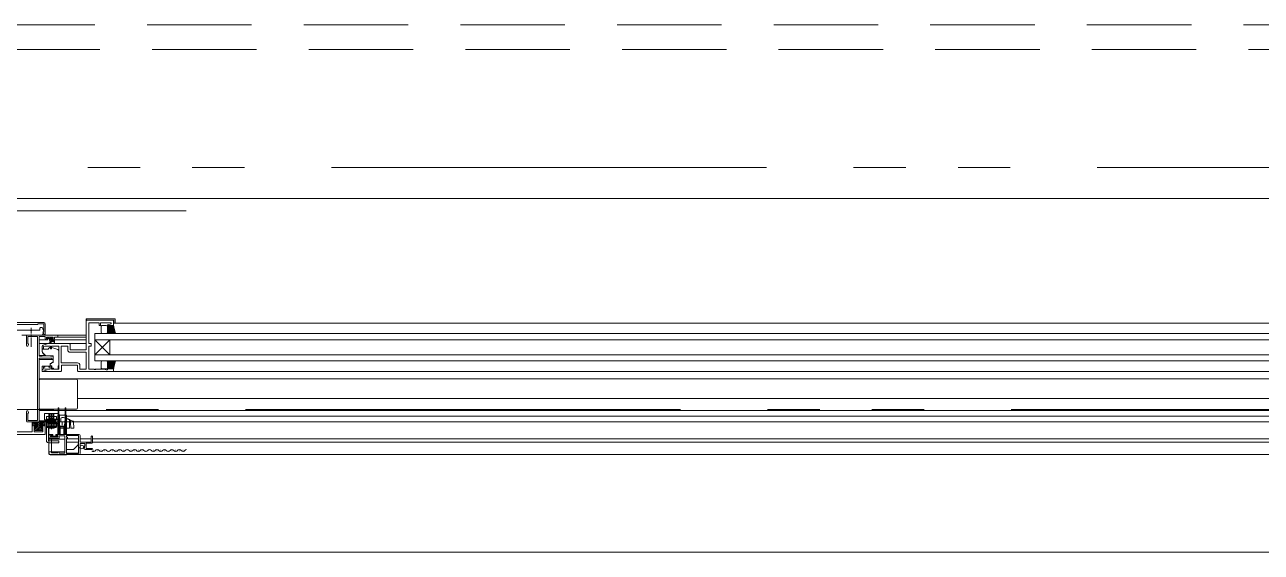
# Model space of a CAD drawing. Units: millimetres at full size. Extents: x -22551 to 92397, y -19340 to 14894.
# Drawn here: x -8630 to -7635, y -6091 to -5666 of the extents above; entities that cross this region are included whole.
import ezdxf

# ---------------------------------------------------------------- set-up
doc = ezdxf.new("R2010")
doc.units = ezdxf.units.MM
doc.header["$LTSCALE"] = 70
doc.linetypes.add('DASHED1', pattern=[1.8, 1.2, -0.6])
doc.linetypes.add('DOUBLE_CHAIN1', pattern=[8.8, 5, -1, 0.6, -0.6, 0.6, -1])
doc.layers.add('2-0_通芯', color=7, linetype='Continuous', lineweight=15)

# ---------------------------------------------------------------- blocks, each defined once
blk = doc.blocks.new('グループ部品-125')
at = {"layer": '2-0_通芯', "linetype": 'DASHED1'}
for p, q in [((-10547.39, -5665.7), (-6729.39, -5665.7)), ((-11173.39, -5685.7), (-6103.39, -5685.7))]:
    blk.add_line(p, q, dxfattribs=at)
at = {"layer": '2-0_通芯', "linetype": 'DOUBLE_CHAIN1'}
for p, q in [((-22551.09, -5780.7), (23861.61, -5780.7)), ((-21388.39, -5975.7), (23861.61, -5975.7))]:
    blk.add_line(p, q, dxfattribs=at)
at = {"layer": '2-0_通芯'}
for p, q in [((-11173.39, -5805.7), (-6103.39, -5805.7)), ((-8499.89, -5815.7), (-8724.39, -5815.7)), ((-8662.39, -5905.7), (-8614.39, -5905.7)), ((-8619.39, -5907.1), (-8657.39, -5907.1)), ((-8619.39, -5906.7), (-8619.39, -5907.1)), ((-8614.39, -5906.7), (-8619.39, -5906.7)), ((-8614.39, -5912.75), (-8614.39, -5906.7)), ((-8613.39, -5906.7), (-8613.39, -5915.2)), ((-8558.39, -5903.7), (-8580.59, -5903.7)), ((-8558.89, -5903.8), (-8579.89, -5903.8)), ((-8567.39, -5908), (-8564.39, -5908)), ((-8563.39, -5914.5), (-8563.39, -5908)), ((-8563.39, -5912.12), (-8559.27, -5908)), ((-8563.39, -5910.7), (-8560.69, -5908)), ((-8563.39, -5909.29), (-8562.1, -5908)), ((-8563.39, -5908), (-8558.39, -5908)), ((-8563.39, -5913.53), (-8558.29, -5908.43)), ((-8563.16, -5908), (-8556.96, -5914.2)), ((-8561.75, -5908), (-8557.38, -5912.37)), ((-8560.33, -5908), (-8557.81, -5910.53)), ((-8558.92, -5908), (-8558.23, -5908.69)), ((-8558.39, -5907.5), (-8558.39, -5904.3)), ((-7440.89, -5906), (-8558.39, -5906)), ((-8558.39, -5908), (-8556.89, -5914.5)), ((-8558.09, -5906), (-8558.09, -5904)), ((-8637.72, -5911.7), (-8625.26, -5911.7)), ((-8616.19, -5915.7), (-8632.29, -5915.7)), ((-8628.39, -5924.2), (-8628.39, -5916.2)), ((-8627.89, -5915.7), (-8580.59, -5915.7)), ((-8624.59, -5914.38), (-8624.59, -5909.82)), ((-8624.59, -5916.58), (-8624.59, -5915.38)), ((-8624.59, -5925.22), (-8624.59, -5917.58)), ((-8623.92, -5911.7), (-8617.99, -5911.7)), ((-8617.69, -5911.4), (-8617.69, -5910.2)), ((-8617.19, -5909.7), (-8615.96, -5909.7)), ((-8615.67, -5909.9), (-8614.62, -5912.79)), ((-8615.3, -5913.28), (-8614.39, -5912.75)), ((-8614.19, -5915.2), (-8615.3, -5913.28)), ((-8615.19, -5913.77), (-8615.19, -5914.7)), ((-8614.84, -5913.4), (-8615.04, -5913.51)), ((-8613.39, -5915.2), (-8614.19, -5915.2)), ((-8612.09, -5918.13), (-8612.09, -5917.63)), ((-8612.07, -5918.23), (-8611.89, -5918.41)), ((-8611.79, -5917.33), (-8611.29, -5917.33)), ((-8610.39, -5918.43), (-8611.79, -5918.43)), ((-8611.62, -5917.33), (-8610.52, -5918.43)), ((-8611.09, -5917.53), (-8608.99, -5917.53)), ((-8610.08, -5917.53), (-8608.49, -5919.12)), ((-8608.9, -5917.36), (-8607.83, -5918.43)), ((-8608.79, -5917.33), (-8608.19, -5917.33)), ((-8607.69, -5918.43), (-8608.03, -5918.43)), ((-8607.98, -5917.42), (-8607.48, -5917.92)), ((-8603.39, -5915.7), (-8603.39, -5917.3)), ((-8573.39, -5936.5), (-8573.39, -5914.5)), ((-8573.39, -5914.5), (-7425.89, -5914.5)), ((-8568.39, -5913.5), (-8568.39, -5909)), ((-8564.39, -5914.5), (-8567.39, -5914.5)), ((-8563.39, -5909), (-8563.39, -5913.5)), ((-8563.39, -5909.19), (-8558.08, -5914.5)), ((-8563.39, -5910.6), (-8559.49, -5914.5)), ((-8563.39, -5912.02), (-8560.9, -5914.5)), ((-8563.39, -5913.43), (-8562.32, -5914.5)), ((-8562.95, -5914.5), (-8558.02, -5909.58)), ((-8561.53, -5914.5), (-8557.76, -5910.73)), ((-8560.12, -5914.5), (-8557.49, -5911.88)), ((-8558.7, -5914.5), (-8557.23, -5913.03)), ((-8557.29, -5914.5), (-8556.96, -5914.18)), ((-8580.59, -5922.6), (-8618.39, -5922.6)), ((-8615.89, -5924.84), (-8615.89, -5926.4)), ((-8615.89, -5928.5), (-8615.89, -5927.2)), ((-8610.96, -5922.62), (-8615.18, -5923.89)), ((-8610.96, -5922.62), (-8610.82, -5922.6)), ((-8609.58, -5925.79), (-8610.89, -5926.4)), ((-8608.39, -5920.83), (-8610.21, -5922.23)), ((-8610.09, -5918.73), (-8610.09, -5919.83)), ((-8610.09, -5918.86), (-8608.12, -5920.83)), ((-8607.79, -5920.83), (-8610.01, -5922.51)), ((-8609.93, -5920.37), (-8609.63, -5920.67)), ((-8609.09, -5920.83), (-8605.89, -5920.83)), ((-8608.49, -5918.89), (-8608.49, -5919.53)), ((-8608.19, -5919.83), (-8606.19, -5919.83)), ((-8608.02, -5925.76), (-8603.38, -5927.43)), ((-8607.78, -5919.83), (-8606.78, -5920.83)), ((-8606.43, -5919.83), (-8605.89, -5920.37)), ((-8606.19, -5921.96), (-8606.39, -5920.83)), ((-8605.89, -5920.13), (-8605.89, -5922.13)), ((-8595.32, -5924.53), (-8595.32, -5927.53)), ((-8580.39, -5922.3), (-8580.59, -5922.3)), ((-7425.89, -5919.5), (-8573.39, -5919.5)), ((-8561.39, -5919.5), (-8573.39, -5931.5)), ((-8561.39, -5931.5), (-8573.39, -5919.5)), ((-8561.39, -5919.5), (-8561.39, -5931.5)), ((-8613.27, -5932.1), (-8618.39, -5932.1)), ((-8606.89, -5935.5), (-8618.39, -5935.5)), ((-8613.13, -5932.22), (-8614.82, -5930.8)), ((-8607.11, -5932.5), (-8612.49, -5932.45)), ((-8609.16, -5938.58), (-8607.16, -5937.85)), ((-8606.89, -5932.5), (-8606.89, -5937.4)), ((-8573.39, -5931.5), (-7425.89, -5931.5)), ((-8573.39, -5936.5), (-7425.89, -5936.5)), ((-8568.39, -5937.5), (-8568.39, -5942)), ((-8564.39, -5936.5), (-8567.39, -5936.5)), ((-8563.39, -5941.81), (-8558.08, -5936.5)), ((-8563.39, -5940.4), (-8559.49, -5936.5)), ((-8563.39, -5938.99), (-8560.9, -5936.5)), ((-8563.39, -5936.5), (-8563.39, -5943.7)), ((-8563.39, -5937.57), (-8562.32, -5936.5)), ((-8563.39, -5937.47), (-8558.29, -5942.57)), ((-8563.39, -5942), (-8563.39, -5937.5)), ((-8563.16, -5943), (-8556.96, -5936.8)), ((-8562.95, -5936.5), (-8558.02, -5941.42)), ((-8561.53, -5936.5), (-8557.76, -5940.27)), ((-8560.12, -5936.5), (-8557.49, -5939.12)), ((-8558.7, -5936.5), (-8557.23, -5937.97)), ((-8558.39, -5943), (-8556.89, -5936.5)), ((-8557.29, -5936.5), (-8556.96, -5936.83)), ((-8615.89, -5940.7), (-8615.89, -5942.76)), ((-8615.89, -5945), (-8615.89, -5940.7)), ((-8615.89, -5945), (-8600.89, -5945)), ((-8615.18, -5943.71), (-8610.96, -5944.98)), ((-8608.26, -5940.4), (-8609.19, -5940.4)), ((-8607.96, -5942.4), (-8607.96, -5940.7)), ((-8606.79, -5942.4), (-8607.96, -5942.4)), ((-8606.79, -5943.07), (-8606.79, -5942.4)), ((-8602.99, -5940.4), (-8602.39, -5940.4)), ((-8602.99, -5940.4), (-8602.99, -5943.07)), ((-8586.89, -5945), (-7999.64, -5945)), ((-8573.35, -5943.07), (-8573.43, -5943.07)), ((-8567.39, -5943), (-8564.39, -5943)), ((-8563.39, -5938.89), (-8559.27, -5943)), ((-8563.39, -5940.3), (-8560.69, -5943)), ((-8563.39, -5941.71), (-8562.1, -5943)), ((-8563.39, -5943), (-8558.39, -5943)), ((-8561.75, -5943), (-8557.38, -5938.64)), ((-8560.33, -5943), (-8557.81, -5940.47)), ((-8558.92, -5943), (-8558.23, -5942.31)), ((-8558.39, -5945), (-8558.39, -5943.5)), ((-7999.64, -5944.94), (-7402.09, -5945.01)), ((-7440.59, -5945), (-7999.64, -5945)), ((-7440.89, -5951), (-8618.39, -5951)), ((-8618.36, -5952.3), (-8618.36, -5974.3)), ((-8588.36, -5951.3), (-8617.36, -5951.3)), ((-8587.36, -5974.3), (-8587.36, -5952.3)), ((-7440.89, -5966.9), (-8587.36, -5966.9)), ((-8628.39, -5985.2), (-8628.39, -5977.2)), ((-8617.36, -5975.3), (-8588.36, -5975.3)), ((-8602.89, -5974.2), (-8602.89, -5995.7)), ((-8602.89, -5974.7), (-8602.39, -5974.7)), ((-8597.39, -5974.7), (-8596.89, -5974.7)), ((-8627.89, -5985.7), (-7423.09, -5985.7)), ((-8622.42, -5985.65), (-8623.84, -5986.82)), ((-8623.84, -5985.65), (-8623.84, -5988.7)), ((-8621.84, -5985.65), (-8623.84, -5985.65)), ((-8621.14, -5985.78), (-8623.84, -5988.23)), ((-8619.86, -5985.92), (-8622.9, -5988.7)), ((-8615.35, -5985.65), (-8622.07, -5992.12)), ((-8618.48, -5985.95), (-8621.48, -5988.7)), ((-8613.94, -5985.65), (-8621.04, -5992.5)), ((-8616.95, -5985.83), (-8620.54, -5989.17)), ((-8605.19, -5984.7), (-8618.39, -5984.7)), ((-8615.84, -5985.65), (-8613.39, -5985.65)), ((-8613.39, -5986.57), (-8615.83, -5988.7)), ((-8613.39, -5987.68), (-8614.41, -5988.7)), ((-8613.92, -5980.37), (-8613.89, -5978.87)), ((-8613.88, -5984.07), (-8613.92, -5980.37)), ((-8603.42, -5978.87), (-8613.89, -5978.87)), ((-8604.92, -5984.07), (-8613.88, -5984.07)), ((-8613.39, -5985.65), (-8613.39, -5988.7)), ((-8612.39, -5981.37), (-8612.39, -5983.37)), ((-8604.39, -5981.37), (-8612.39, -5981.37)), ((-8612.39, -6000.9), (-8612.39, -5985.7)), ((-8612.39, -5985.7), (-8612.33, -5986.34)), ((-8612.39, -5987.4), (-8603.39, -5987.4)), ((-8604.45, -5986.34), (-8612.33, -5986.34)), ((-8610.39, -6011.3), (-8610.39, -5979.3)), ((-8606.39, -5979.3), (-8610.39, -5979.3)), ((-8610.39, -5980.7), (-8606.39, -5980.7)), ((-8610.39, -5982.5), (-8606.39, -5982.5)), ((-8610.39, -5982.5), (-8610.13, -5983.03)), ((-8610.39, -5983.3), (-8606.39, -5983.3)), ((-8610.39, -5984.7), (-8610.13, -5985.43)), ((-8610.39, -5986.7), (-8603.39, -5986.7)), ((-8610.04, -5982.5), (-8610.12, -5983.13)), ((-8610.01, -5984.7), (-8610.12, -5985.53)), ((-8610.04, -5979.3), (-8610.04, -5982.5)), ((-8610.01, -5984.7), (-8610.01, -5980.7)), ((-8608.39, -5991.43), (-8608.39, -5979)), ((-8606.77, -5984.7), (-8606.77, -5980.7)), ((-8606.77, -5984.7), (-8606.66, -5985.53)), ((-8606.74, -5979.3), (-8606.74, -5982.5)), ((-8606.74, -5982.5), (-8606.66, -5983.13)), ((-8606.39, -5982.5), (-8606.65, -5983.03)), ((-8606.39, -5984.7), (-8606.65, -5985.43)), ((-8606.39, -5979.3), (-8606.39, -5989.3)), ((-8604.92, -5983.37), (-8604.92, -5984.07)), ((-8604.59, -5984.1), (-8603.39, -5984.1)), ((-8604.39, -5985.7), (-8604.45, -5986.34)), ((-8604.39, -5981.37), (-8604.39, -5983.37)), ((-8604.39, -5985.7), (-8604.39, -5989.7)), ((-8603.39, -5980.2), (-8603.39, -5986.7)), ((-8602.89, -5983.2), (-8603.39, -5989.2)), ((-8603.39, -5987.4), (-8603.39, -5988.9)), ((-8601.93, -5988.74), (-8602.39, -5983.2)), ((-8601.92, -5980.37), (-8601.92, -5980.34)), ((-8601.89, -5980.2), (-8597.89, -5980.2)), ((-8601.89, -5986), (-8601.89, -5988.4)), ((-8600.89, -5985.7), (-8600.8, -5983.17)), ((-8599.89, -5985.72), (-8600.89, -5985.68)), ((-8599.89, -5985.72), (-8599.9, -5986)), ((-8599.89, -5985.72), (-8599.89, -5988.4)), ((-8599.8, -5982.2), (-8598.98, -5982.2)), ((-8598.81, -5982.23), (-8593.83, -5984.04)), ((-8597.39, -5983.2), (-8597.85, -5988.74)), ((-8597.06, -5982.33), (-8597.06, -5982.87)), ((-8597.06, -5982.33), (-8593.58, -5983.6)), ((-8597.04, -5982.34), (-8597.04, -5982.87)), ((-8596.39, -5989.2), (-8596.89, -5983.2)), ((-8596.39, -5980.2), (-8596.39, -5995.7)), ((-7999.64, -5981), (-8596.39, -5981)), ((-8595.6, -5983.4), (-8595.6, -5982.87)), ((-8595.04, -5983.07), (-8595.04, -5983.6)), ((-8594, -5984.51), (-8593.83, -5984.04)), ((-8593.6, -5984.13), (-8593.6, -5983.59)), ((-8593.58, -5984.13), (-8593.58, -5983.6)), ((-8593.37, -5984.21), (-8590.9, -5985.11)), ((-8590.39, -5990.7), (-8590.57, -5985.56)), ((-7423.09, -5981), (-7999.64, -5981)), ((-8623.84, -5988.7), (-8620.54, -5988.7)), ((-8623.39, -5988.7), (-8621.39, -5988.7)), ((-8621.47, -5990.1), (-8622.09, -5990.72)), ((-8622.09, -5990.6), (-8622.09, -5992)), ((-8620.54, -5990.1), (-8621.59, -5990.1)), ((-8621.59, -5992.5), (-8616.09, -5992.5)), ((-8620.54, -5988.7), (-8620.54, -5990.1)), ((-8617.14, -5990.01), (-8619.63, -5992.5)), ((-8615.86, -5990.15), (-8618.21, -5992.5)), ((-8617.14, -5988.7), (-8617.14, -5990.1)), ((-8613.39, -5988.7), (-8617.14, -5988.7)), ((-8617.14, -5990.1), (-8616.09, -5990.1)), ((-8615.59, -5991.29), (-8616.8, -5992.5)), ((-8616.39, -5988.7), (-8613.89, -5988.7)), ((-8615.59, -5990.6), (-8615.59, -5992)), ((-8601.39, -5988.9), (-8612.39, -5988.9)), ((-8604.39, -5989.3), (-8612.39, -5989.3)), ((-8604.89, -5990.2), (-8611.89, -5990.2)), ((-8610.89, -5988.9), (-8610.89, -6000.9)), ((-8607.39, -5995.7), (-8610.39, -5995.7)), ((-8609.19, -5996.8), (-8609.19, -5997.7)), ((-8607.99, -5996.5), (-8608.89, -5996.5)), ((-8607.69, -5996), (-8607.69, -5996.2)), ((-8607.39, -5997.15), (-8607.39, -5995.7)), ((-8604.99, -5995.7), (-8586.39, -5995.7)), ((-8604.99, -5995.7), (-8604.99, -5997.15)), ((-8604.69, -5996.2), (-8604.69, -5996)), ((-8604.39, -5989.3), (-8604.45, -5989.94)), ((-8603.49, -5996.5), (-8604.39, -5996.5)), ((-8603.94, -5997.15), (-8603.94, -5998)), ((-8603.39, -5995.7), (-8603.39, -5989.2)), ((-8602.89, -5989.7), (-8603.39, -5989.7)), ((-8603.19, -5997.7), (-8603.19, -5996.8)), ((-8603.02, -5990.7), (-8603.05, -5988.9)), ((-8603.02, -5990.7), (-8593.77, -5990.7)), ((-8602.39, -5995.2), (-8602.89, -5995.2)), ((-8597.39, -5989.7), (-8602.39, -5989.7)), ((-8602.19, -5997.1), (-8602.19, -5998.8)), ((-8601.93, -5988.74), (-8601.93, -5995.7)), ((-8597.89, -5996.8), (-8601.89, -5996.8)), ((-8598.35, -5989.2), (-8601.43, -5989.2)), ((-8601.43, -5995.7), (-8601.43, -5989.2)), ((-8598.35, -5989.2), (-8598.35, -5995.7)), ((-8597.85, -5995.7), (-8597.85, -5988.74)), ((-8597.59, -5997.1), (-8597.59, -6010.6)), ((-8596.89, -5995.2), (-8597.39, -5995.2)), ((-8596.39, -5989.7), (-8596.89, -5989.7)), ((-8596.39, -5996.9), (-8596.39, -5997.8)), ((-8596.19, -5998), (-8595.89, -5998)), ((-8586.99, -5996.6), (-8596.09, -5996.6)), ((-8592.85, -5990.7), (-8590.39, -5990.7)), ((-8586.69, -6010.8), (-8586.69, -5996.9)), ((-8585.39, -5996.7), (-8585.39, -6001.6)), ((-8576.39, -6001.6), (-8576.39, -5997.4)), ((-8575.39, -5997.4), (-8575.39, -6002.3)), ((-8610.89, -6000.9), (-8602.39, -6000.9)), ((-8610.89, -6002.4), (-8602.39, -6002.4)), ((-8597.59, -5999.6), (-8610.39, -5999.6)), ((-8608.39, -5999.6), (-8608.39, -6009.8)), ((-8602.39, -6002.4), (-8602.39, -6000.9)), ((-8596.39, -5999.1), (-8596.39, -6010.8)), ((-8586.69, -5999.2), (-8596.39, -5999.2)), ((-8586.69, -6001.9), (-8596.39, -6001.9)), ((-8590.79, -6007.8), (-8596.39, -6007.8)), ((-8595.89, -5998.9), (-8596.19, -5998.9)), ((-8595.59, -5998.3), (-8595.59, -5998.6)), ((-8586.99, -6004), (-8590.79, -6007.8)), ((-8586.99, -6003), (-8586.99, -6004)), ((-8586.99, -6003), (-8586.69, -6003)), ((-8585.84, -6006.63), (-8585.46, -6007.09)), ((-8576.39, -5999.2), (-8585.39, -5999.2)), ((-8585.39, -6003.3), (-8585.39, -6006)), ((-8585.39, -6007.28), (-8585.39, -6011)), ((-8585.09, -6001.9), (-8576.69, -6001.9)), ((-8581.89, -6003), (-8585.09, -6003)), ((-8582.34, -6006.41), (-8582.09, -6006.47)), ((-8581.8, -6005.97), (-8582.23, -6005.54)), ((-8582.09, -6005.2), (-8581.89, -6005.2)), ((-8581.59, -6004.9), (-8581.59, -6003.3)), ((-8575.79, -6007.8), (-8581.29, -6007.8)), ((-8580.49, -6003.1), (-8580.49, -6006.7)), ((-8575.89, -6002.8), (-8580.19, -6002.8)), ((-8580.19, -6007), (-8575.79, -6007)), ((-7437.89, -5999.2), (-8575.39, -5999.2)), ((-7437.89, -6001.9), (-8575.39, -6001.9)), ((-8597.59, -6009.8), (-8610.39, -6009.8)), ((-7403.89, -6012), (-8609.39, -6012)), ((-8596.39, -6012.3), (-8609.39, -6012.3)), ((-8607.89, -6010.6), (-8603.49, -6010.6)), ((-8603.19, -6010.3), (-8603.19, -6010.1)), ((-8602.19, -6010.1), (-8602.19, -6010.6)), ((-8601.89, -6010.9), (-8597.89, -6010.9)), ((-8586.69, -6010.8), (-8596.39, -6010.8)), ((-8596.39, -6012), (-8596.39, -6012.3)), ((-8596.09, -6011.1), (-8586.99, -6011.1)), ((-8574.39, -6008.3), (-8574.59, -6008.3)), ((-8571.39, -6009.06), (-8571.59, -6009.06)), ((-8568.39, -6008.3), (-8568.59, -6008.3)), ((-8565.39, -6009.06), (-8565.59, -6009.06)), ((-8562.39, -6008.3), (-8562.59, -6008.3)), ((-8559.39, -6009.06), (-8559.59, -6009.06)), ((-8556.39, -6008.3), (-8556.59, -6008.3)), ((-8553.39, -6009.06), (-8553.59, -6009.06)), ((-8550.39, -6008.3), (-8550.59, -6008.3)), ((-8547.39, -6009.06), (-8547.59, -6009.06)), ((-8544.39, -6008.3), (-8544.59, -6008.3)), ((-8541.39, -6009.06), (-8541.59, -6009.06)), ((-8538.39, -6008.3), (-8538.59, -6008.3)), ((-8535.39, -6009.06), (-8535.59, -6009.06)), ((-8532.39, -6008.3), (-8532.59, -6008.3)), ((-8529.39, -6009.06), (-8529.59, -6009.06)), ((-8526.39, -6008.3), (-8526.59, -6008.3)), ((-8523.39, -6009.06), (-8523.59, -6009.06)), ((-8520.39, -6008.3), (-8520.59, -6008.3)), ((-8517.39, -6009.06), (-8517.59, -6009.06)), ((-8514.39, -6008.3), (-8514.59, -6008.3)), ((-8511.39, -6009.06), (-8511.59, -6009.06)), ((-8508.39, -6008.3), (-8508.59, -6008.3)), ((-8505.39, -6009.06), (-8505.59, -6009.06)), ((-8502.39, -6008.3), (-8502.59, -6008.3)), ((-6344.89, -6090.7), (-10931.89, -6090.7))]:
    blk.add_line(p, q, dxfattribs=at)
for points in [[(-8580.39, -5904.3), (-8580.39, -5927.6), (-8593.39, -5927.6), (-8593.39, -5923.1)], [(-8580.59, -5927.6), (-8580.59, -5902.7), (-8557.09, -5902.7), (-8557.09, -5906)], [(-8577.19, -5924.7), (-8576.39, -5924.7), (-8576.39, -5922.6), (-8578.39, -5922.6), (-8578.39, -5905.73), (-8569.89, -5905.73), (-8569.89, -5908), (-8568.89, -5908), (-8568.89, -5905.73), (-8560.32, -5905.73), (-8560.32, -5906.65), (-8563.17, -5907.41)], [(-8627.89, -5976.7), (-8627.39, -5976.7), (-8626.79, -5977.74), (-8626.79, -5978.7), (-8627.49, -5978.7), (-8627.49, -5984.5), (-8619.59, -5984.5), (-8619.59, -5916.9), (-8627.49, -5916.9), (-8627.49, -5922.7), (-8626.79, -5922.7), (-8626.79, -5923.66), (-8627.39, -5924.7), (-8627.89, -5924.7)], [(-8613.49, -5918.6), (-8613.49, -5916.9), (-8618.39, -5916.9), (-8618.39, -5932.8), (-8616.08, -5932.8)], [(-8580.59, -5919.6), (-8608.19, -5919.6), (-8608.19, -5918.8), (-8607.09, -5918.8), (-8607.09, -5917.3), (-8612.29, -5917.3), (-8612.29, -5918.8), (-8611.19, -5918.8), (-8611.19, -5919.6), (-8618.39, -5919.6)], [(-8580.59, -5917.3), (-8605.89, -5917.3), (-8605.89, -5918.6)], [(-8606.89, -5932.5), (-8612.49, -5932.45), (-8613.27, -5932.1), (-8615.61, -5929.77), (-8615.89, -5928.51), (-8615.89, -5924.84), (-8615.69, -5924.25), (-8615.18, -5923.89)], [(-8614.89, -5926.4), (-8614.89, -5924.95), (-8613.49, -5924.53), (-8609.29, -5924.53), (-8609.29, -5926.9), (-8608.29, -5926.9), (-8608.29, -5924.53), (-8602.39, -5924.53), (-8602.39, -5943.07), (-8608.29, -5943.07), (-8608.29, -5940.7), (-8615.89, -5940.7)], [(-8615.89, -5927.2), (-8610.89, -5927.2), (-8610.89, -5926.4)], [(-8587.46, -5938.07), (-8600.46, -5938.07), (-8600.46, -5924.53), (-8595.32, -5924.53)], [(-8593.89, -5922.6), (-8593.54, -5922.75), (-8593.39, -5923.1)], [(-8574.35, -5943.07), (-8578.39, -5943.07), (-8578.39, -5924.53), (-8577.52, -5924.53)], [(-8608.09, -5935.5), (-8608.09, -5934.2), (-8618.39, -5934.2), (-8618.39, -5984.7)], [(-8615.69, -5932.5), (-8611.39, -5932.5), (-8607.35, -5932.85)], [(-8609.49, -5940.7), (-8609.49, -5939.05), (-8606.89, -5937.4)], [(-8593.32, -5929.53), (-8580.39, -5929.53), (-8580.39, -5943.07), (-8585.46, -5943.07), (-8585.46, -5940.07)], [(-8610.59, -5940.7), (-8610.59, -5941.5), (-8609.49, -5941.5), (-8609.49, -5943.07), (-8613.49, -5943.07), (-8614.69, -5942.71), (-8614.69, -5941.5), (-8613.59, -5941.5), (-8613.59, -5940.7)], [(-8600.39, -5944.5), (-8600.54, -5944.85), (-8600.89, -5945)], [(-8600.39, -5944.5), (-8600.39, -5940), (-8587.39, -5940), (-8587.39, -5944.5)], [(-8586.89, -5945), (-8587.24, -5944.85), (-8587.39, -5944.5)], [(-8563.39, -5943.7), (-8564.39, -5943.7), (-8566.12, -5943.07), (-8572.43, -5943.07)], [(-8618.39, -5976.4), (-7422.89, -5976.4), (-7422.89, -5992.5)], [(-8602.39, -5995.7), (-8602.39, -5974.2), (-8602.89, -5974.2)], [(-8596.89, -5995.7), (-8596.89, -5974.2), (-8597.39, -5974.2), (-8597.39, -5995.7)], [(-8612.39, -5983.37), (-8603.39, -5983.37), (-8603.37, -5985.07), (-8601.96, -5985.07), (-8601.92, -5980.37)], [(-8610.39, -5986.99), (-8609.53, -5985.26), (-8608.39, -5984.65)], [(-8610.39, -5990.59), (-8609.53, -5988.86), (-8608.39, -5988.25)], [(-8606.39, -5986.99), (-8607.24, -5985.26), (-8608.39, -5984.65)], [(-8606.39, -5990.59), (-8607.24, -5988.86), (-8608.39, -5988.25)], [(-8604.92, -5983.39), (-8604.42, -5983.39), (-8604.42, -5983.37)], [(-8593.77, -5990.7), (-8593.89, -5987.48), (-8594, -5984.51)], [(-8593.08, -5984.66), (-8593.02, -5986.31), (-8592.85, -5990.7)], [(-8613.39, -5989.2), (-8613.39, -5995.7), (-8663.39, -5995.7)], [(-8637.42, -5993.77), (-8623.89, -5993.77), (-8623.89, -5989.2)], [(-8620.89, -5989.2), (-8620.89, -5989.7), (-8622.39, -5989.7), (-8622.39, -5993.77), (-8615.39, -5993.77), (-8615.39, -5989.7), (-8616.89, -5989.7), (-8616.89, -5989.2)], [(-8612.39, -5989.3), (-8612.33, -5989.94), (-8604.45, -5989.94)], [(-8602.49, -5999.1), (-8609.39, -5999.1), (-8610.39, -5998.1)], [(-8603.49, -5998), (-8608.94, -5998), (-8608.94, -5997.15), (-8603.94, -5997.15)]]:
    blk.add_lwpolyline(points, dxfattribs=at)
blk.add_circle((-8583.9, -6005.9), 1.45, dxfattribs=at)
for centre, radius, start, end in [((-8614.39, -5906.7), 1, 0.00087, 90), ((-8579.59, -5903.7), 1, 90, 179.99999), ((-8579.89, -5904.3), 0.5, 90, 180), ((-8567.39, -5909), 1, 89.9999, 179.9999), ((-8564.39, -5909), 1, 359.9999, 89.9999), ((-8563.09, -5907.7), 0.3, 105, 270), ((-8558.89, -5904.3), 0.5, 0, 90), ((-8558.89, -5907.5), 0.5, 270, 0), ((-8558.39, -5904), 0.3, 0, 90), ((-8558.09, -5903.7), 1, 0, 90), ((-8627.89, -5916.2), 0.5, 90, 180), ((-8625.26, -5911.9), 0.2, 16.60294, 90), ((-8624.59, -5911.7), 0.5, 196.6061, 343.4019), ((-8623.92, -5911.9), 0.2, 90, 163.39706), ((-8617.99, -5911.4), 0.3, 270, 0), ((-8617.19, -5910.2), 0.5, 90, 179.99999), ((-8616.19, -5914.7), 1, 270, 0), ((-8615.96, -5910), 0.3, 19.9968, 90), ((-8614.89, -5913.77), 0.3, 120.02532, 179.99709), ((-8615.09, -5912.97), 0.5, 299.99993, 19.99625), ((-8612.49, -5918.6), 1, 180, 270), ((-8611.79, -5917.63), 0.3, 90, 180), ((-8611.79, -5918.13), 0.3, 180, 270), ((-8611.29, -5917.53), 0.2, 0, 90), ((-8610.39, -5918.73), 0.3, 0, 90), ((-8608.79, -5917.53), 0.2, 90, 180), ((-8608.49, -5918.43), 0.25, 33.05573, 236.94427), ((-8608.79, -5918.89), 0.3, 0, 56.94427), ((-8608.03, -5918.13), 0.3, 213.05573, 270), ((-8608.19, -5917.63), 0.3, 45, 90), ((-8607.69, -5918.13), 0.3, 270, 45), ((-8606.89, -5918.6), 1, 270, 0), ((-8567.39, -5913.5), 1, 179.9999, 269.9999), ((-8564.39, -5913.5), 1, 269.9999, 359.9999), ((-8627.89, -5924.2), 0.5, 180, 270), ((-8614.89, -5924.84), 1, 106.69924, 180), ((-8615.39, -5926.4), 0.5, 180, 0), ((-8612.89, -5928.5), 3, 180.00001, 230), ((-8610.82, -5923.1), 0.5, 90, 106.69924), ((-8610.19, -5922.43), 0.2, 95.58289, 335.58289), ((-8609.09, -5919.83), 1, 180, 270), ((-8609.16, -5926.7), 1, 97.40692, 115), ((-8608.19, -5919.53), 0.3, 180, 270), ((-8608.36, -5926.7), 1, 70.14674, 86.11316), ((-8606.09, -5922.13), 0.2, 120, 0), ((-8606.19, -5920.13), 0.3, 0, 90), ((-8603.89, -5928.85), 1.5, 0, 70.14674), ((-8593.32, -5927.53), 2, 180, 270), ((-8593.89, -5923.1), 0.5, 0, 90), ((-8577.52, -5924.73), 0.2, 35.09963, 90), ((-8577.19, -5924.5), 0.2, 215.09963, 270), ((-8616.08, -5932.6), 0.2, 270, 345.52249), ((-8615.69, -5932.7), 0.2, 90, 165.52249), ((-8612.48, -5931.45), 1, 230, 269.5), ((-8608.99, -5939.05), 0.5, 110, 180), ((-8607.39, -5933.35), 0.5, 0, 85), ((-8607.39, -5937.4), 0.5, 290, 0), ((-8607.19, -5932.8), 0.3, 0, 89.5), ((-8587.46, -5940.07), 2, 0, 90), ((-8567.39, -5937.5), 1, 90.0001, 180.0001), ((-8564.39, -5937.5), 1, 0.0001, 90.0001), ((-8614.89, -5942.76), 1, 180, 253.30076), ((-8610.82, -5944.5), 0.5, 253.30076, 270), ((-8609.19, -5940.1), 0.3, 180.00001, 270), ((-8608.26, -5940.7), 0.3, 0, 90), ((-8600.89, -5944.5), 0.5, 270, 0), ((-8586.89, -5944.5), 0.5, 180, 270), ((-8574.35, -5943.27), 0.2, 23.57818, 90), ((-8573.89, -5943.07), 0.3, 203.57818, 336.42182), ((-8573.43, -5943.27), 0.2, 90, 156.42182), ((-8573.35, -5943.27), 0.2, 23.57818, 90), ((-8572.89, -5943.07), 0.3, 203.57818, 336.42182), ((-8572.43, -5943.27), 0.2, 90, 156.42182), ((-8567.39, -5942), 1, 180.0001, 270.0001), ((-8564.39, -5942), 1, 270.0001, 0.0001), ((-8558.89, -5943.5), 0.5, 0, 90), ((-8617.36, -5952.3), 1, 90, 179.99999), ((-8588.36, -5952.3), 1, 0, 90), ((-8627.89, -5977.2), 0.5, 90, 180), ((-8617.36, -5974.3), 1, 180, 270), ((-8588.36, -5974.3), 1, 270, 0), ((-8627.89, -5985.2), 0.5, 180, 270), ((-8618.85, -5970.95), 15, 258.52158, 270.05735), ((-8618.82, -5970.95), 15, 269.94259, 281.47842), ((-8608.39, -5977.7), 9.5, 245.47227, 294.52773), ((-8610.32, -5983.1), 0.2, 270, 19.42185), ((-8610.32, -5985.5), 0.2, 270, 19.42185), ((-8606.46, -5983.1), 0.2, 160.57815, 270), ((-8606.46, -5985.5), 0.2, 160.57815, 270), ((-8605.19, -5984.4), 0.3, 270, 0), ((-8604.59, -5984.4), 0.3, 90, 180), ((-8603.42, -5980.37), 1.5, 1, 90), ((-8603.39, -5979.7), 0.5, 270, 0), ((-8601.89, -5979.7), 0.5, 180, 270), ((-8602.19, -5986), 0.3, 0, 90), ((-8599.8, -5983.2), 1, 90, 178), ((-8598.98, -5982.7), 0.5, 70, 90), ((-8597.89, -5979.7), 0.5, 270, 0), ((-8596.39, -5979.7), 0.5, 180, 270), ((-8593.54, -5984.64), 0.457, 356.53576, 68.26228), ((-8591.07, -5985.58), 0.5, 3.12042, 70), ((-8623.39, -5989.2), 0.5, 90, 180), ((-8621.59, -5990.6), 0.5, 90, 180), ((-8621.59, -5992), 0.5, 180, 270), ((-8621.39, -5989.2), 0.5, 0, 90), ((-8616.39, -5989.2), 0.5, 90, 180), ((-8616.09, -5990.6), 0.5, 0, 90), ((-8616.09, -5992), 0.5, 270, 0), ((-8613.89, -5989.2), 0.5, 0, 90), ((-8611.89, -5989.7), 0.5, 180, 270), ((-8608.39, -5981.3), 9.5, 245.47227, 294.52773), ((-8609.39, -5996.7), 1, 90, 180), ((-8608.89, -5996.8), 0.3, 90, 180), ((-8608.89, -5997.7), 0.3, 180, 270), ((-8607.99, -5996), 0.3, 0, 90), ((-8607.99, -5996.2), 0.3, 270, 0), ((-8604.89, -5989.7), 0.5, 270, 0), ((-8604.39, -5996), 0.3, 90, 180), ((-8604.39, -5996.2), 0.3, 180, 270), ((-8603.49, -5996.8), 0.3, 0, 90), ((-8603.49, -5997.7), 0.3, 270, 0), ((-8602.39, -5988.4), 0.5, 270, 0), ((-8601.89, -5997.1), 0.3, 90, 180), ((-8601.43, -5988.7), 0.5, 184.76364, 270), ((-8598.35, -5988.7), 0.5, 270, 355.23636), ((-8597.89, -5997.1), 0.3, 0, 90), ((-8596.09, -5996.9), 0.3, 90, 180), ((-8596.19, -5997.8), 0.2, 180, 270), ((-8595.89, -5998.3), 0.3, 0, 90), ((-8586.99, -5996.9), 0.3, 0, 90), ((-8586.39, -5996.7), 1, 0, 90), ((-8575.89, -5997.4), 0.5, 0, 180), ((-8610.89, -6000.9), 1.5, 180, 270), ((-8602.49, -5998.8), 0.3, 270, 0), ((-8596.19, -5999.1), 0.2, 90, 180), ((-8595.89, -5998.6), 0.3, 270, 0), ((-8585.69, -6006.5), 0.2, 90, 220), ((-8585.69, -6006), 0.3, 270, 0), ((-8585.69, -6007.28), 0.3, 0, 40), ((-8585.09, -6001.6), 0.3, 180, 270), ((-8585.09, -6003.3), 0.3, 90, 180), ((-8582.39, -6006.6), 0.2, 75, 185.21591), ((-8581.29, -6006.5), 1.3, 185.21591, 270), ((-8582.09, -6005.4), 0.2, 90, 225), ((-8582.01, -6006.18), 0.3, 255, 45), ((-8581.89, -6003.3), 0.3, 0, 90), ((-8581.89, -6004.9), 0.3, 270, 0), ((-8580.19, -6003.1), 0.3, 90, 180), ((-8580.19, -6006.7), 0.3, 180, 270), ((-8576.69, -6001.6), 0.3, 270, 0), ((-8575.89, -6002.3), 0.5, 270, 0), ((-8575.79, -6007.4), 0.4, 270, 90), ((-8571.49, -6009.52), 1.72, 29.20254, 150.79746), ((-8565.49, -6009.52), 1.72, 29.20254, 150.79746), ((-8559.49, -6009.52), 1.72, 29.20254, 150.79746), ((-8553.49, -6009.52), 1.72, 29.20254, 150.79746), ((-8547.49, -6009.52), 1.72, 29.20254, 150.79746), ((-8541.49, -6009.52), 1.72, 29.20254, 150.79746), ((-8535.49, -6009.52), 1.72, 29.20254, 150.79746), ((-8529.49, -6009.52), 1.72, 29.20254, 150.79746), ((-8523.49, -6009.52), 1.72, 29.20254, 150.79746), ((-8517.49, -6009.52), 1.72, 29.20254, 150.79746), ((-8511.49, -6009.52), 1.72, 29.20254, 150.79746), ((-8505.49, -6009.52), 1.72, 29.20254, 150.79746), ((-8499.49, -6009.52), 1.72, 100.0542, 150.79746), ((-8609.89, -6010.3), 0.5, 90, 180), ((-8609.39, -6011), 1, 180, 270), ((-8609.39, -6011.3), 1, 180, 270), ((-8608.69, -6010.1), 0.3, 0, 90), ((-8607.89, -6010.1), 0.5, 180, 270), ((-8603.49, -6010.3), 0.3, 270, 0), ((-8602.89, -6010.1), 0.3, 90, 180), ((-8602.49, -6010.1), 0.3, 0, 90), ((-8601.89, -6010.6), 0.3, 180, 270), ((-8597.89, -6010.6), 0.3, 270, 0), ((-8596.09, -6010.8), 0.3, 180, 270), ((-8586.99, -6010.8), 0.3, 270, 0), ((-8586.39, -6011), 1, 270, 0), ((-8574.49, -6007.84), 1.72, 220.84223, 330.79746), ((-8568.49, -6007.84), 1.72, 209.20254, 330.79746), ((-8562.49, -6007.84), 1.72, 209.20254, 330.79746), ((-8556.49, -6007.84), 1.72, 209.20254, 330.79746), ((-8550.49, -6007.84), 1.72, 209.20254, 330.79746), ((-8544.49, -6007.84), 1.72, 209.20254, 330.79746), ((-8538.49, -6007.84), 1.72, 209.20254, 330.79746), ((-8532.49, -6007.84), 1.72, 209.20254, 330.79746), ((-8526.49, -6007.84), 1.72, 209.20254, 330.79746), ((-8520.49, -6007.84), 1.72, 209.20254, 330.79746), ((-8514.49, -6007.84), 1.72, 209.20254, 330.79746), ((-8508.49, -6007.84), 1.72, 209.20254, 330.79746), ((-8502.49, -6007.84), 1.72, 209.20254, 330.79746)]:
    blk.add_arc(centre, radius, start, end, dxfattribs=at)

msp = doc.modelspace()

# ---------------------------------------------------------------- block references
at = {"layer": '2-0_通芯'}
msp.add_blockref('グループ部品-125', (0, 0), dxfattribs=at)

doc.saveas('drawing.dxf')
